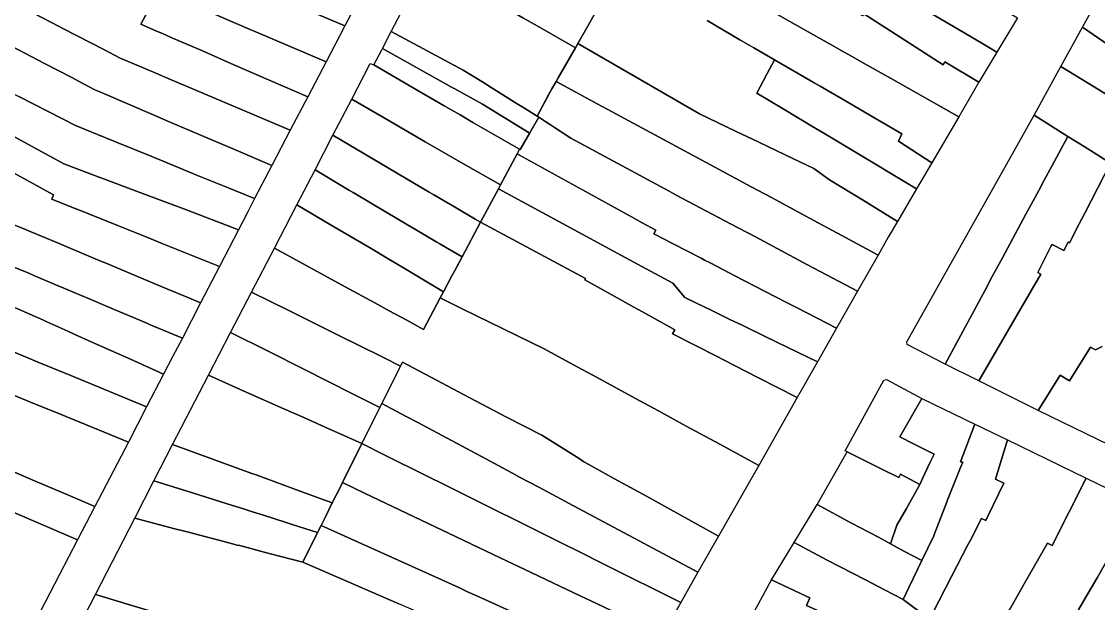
# Model space of a CAD drawing. Header units: metres. Extents: x 3 to 1005126, y 39 to 4383651.
# Drawn here: x 490361 to 490497.1, y 4371413.4 to 4371486.9 of the extents above; entities that cross this region are included whole.
import ezdxf

# ---------------------------------------------------------------- set-up
doc = ezdxf.new("R2010")
doc.units = ezdxf.units.M
doc.header["$MEASUREMENT"] = 0
doc.layers.add('TM_Llucmajor', color=7, linetype='Continuous')

msp = doc.modelspace()

# ---------------------------------------------------------------- linework, layer by layer
at = {"layer": 'TM_Llucmajor', "linetype": 'Continuous', "flags": 128}
for points in [[(490447.77, 4371504.5), (490444.16, 4371506.63), (490445.1, 4371508.28), (490446.08, 4371509.98), (490446.98, 4371511.54), (490447.55, 4371511.2), (490450.68, 4371509.29), (490468.02, 4371498.75), (490469.15, 4371498.06), (490471.02, 4371496.93), (490473.21, 4371495.6), (490473.68, 4371495.31), (490478.1, 4371492.63), (490482.49, 4371489.96), (490486.81, 4371487.33), (490484.22, 4371483.02), (490482.54, 4371484.01), (490479.97, 4371485.52), (490471.3, 4371490.63), (490470.48, 4371491.11), (490466.52, 4371493.45), (490461.66, 4371496.32), (490447.77, 4371504.5)], [(490465.26, 4371488.75), (490464.19, 4371489.37), (490441.72, 4371502.37), (490443.16, 4371504.88), (490444.16, 4371506.63), (490447.77, 4371504.5), (490461.66, 4371496.32), (490466.52, 4371493.45), (490470.48, 4371491.11), (490471.3, 4371490.63), (490479.97, 4371485.52), (490482.54, 4371484.01), (490484.22, 4371483.02), (490481.95, 4371479.23), (490477.63, 4371481.78), (490477.44, 4371481.42), (490469.05, 4371486.8), (490468.93, 4371486.88), (490467.38, 4371487.87), (490467.22, 4371487.62), (490465.88, 4371488.39), (490465.26, 4371488.75)], [(490383.38, 4371494.25), (490380.78, 4371495.37), (490382.21, 4371498), (490383, 4371499.48), (490383.75, 4371500.87), (490385.03, 4371503.22), (490385.39, 4371503.89), (490389.88, 4371501.62), (490393.12, 4371500), (490393.7, 4371499.69), (490395.22, 4371498.93), (490397.28, 4371497.89), (490400.98, 4371496.02), (490405.64, 4371493.68), (490401.81, 4371486.34), (490393.23, 4371490.02), (490392.46, 4371490.35), (490389.48, 4371491.63), (490385.53, 4371493.34), (490383.38, 4371494.25)], [(490422.99, 4371488.12), (490412.21, 4371494.3), (490414.45, 4371498.6), (490423.48, 4371493.64), (490425.25, 4371492.67), (490426.28, 4371492.11), (490428.66, 4371490.8), (490428.76, 4371490.74), (490430.64, 4371489.71), (490431.52, 4371489.23), (490433.55, 4371488.11), (490432.39, 4371486.08), (490431.25, 4371484.09), (490430.94, 4371483.56), (490426.11, 4371486.33), (490424.32, 4371487.36), (490422.99, 4371488.12)], [(490380.1, 4371490.02), (490378.33, 4371490.87), (490380.78, 4371495.37), (490383.38, 4371494.25), (490385.53, 4371493.34), (490389.48, 4371491.63), (490392.46, 4371490.35), (490393.23, 4371490.02), (490401.81, 4371486.34), (490399.44, 4371481.79), (490390.34, 4371485.66), (490389.94, 4371485.84), (490385.91, 4371487.55), (490383.96, 4371488.39), (490382.05, 4371489.19), (490380.1, 4371490.02)], [(490416.78, 4371480.74), (490407.67, 4371485.61), (490412.21, 4371494.3), (490422.99, 4371488.12), (490424.32, 4371487.36), (490426.11, 4371486.33), (490430.94, 4371483.56), (490428.77, 4371479.77), (490428.5, 4371479.3), (490427.96, 4371478.36), (490426.12, 4371474.92), (490424.32, 4371476.04), (490423.58, 4371476.5), (490420.3, 4371478.55), (490419.32, 4371479.16), (490416.78, 4371480.74)], [(490507.02, 4371478.25), (490503.55, 4371480.34), (490503.48, 4371480.38), (490503.27, 4371480.52), (490499.09, 4371483.37), (490495.02, 4371486.15), (490498.09, 4371491.74), (490498.91, 4371493.22), (490511.05, 4371485), (490519.66, 4371479.17), (490520.76, 4371478.42), (490523.84, 4371476.32), (490523.23, 4371475.34), (490520.1, 4371470.38), (490515.69, 4371473.04), (490508.33, 4371477.46), (490507.02, 4371478.25)], [(490378.78, 4371485.35), (490378, 4371485.68), (490376.03, 4371486.54), (490378.33, 4371490.87), (490380.1, 4371490.02), (490382.05, 4371489.19), (490383.96, 4371488.39), (490385.91, 4371487.55), (490389.94, 4371485.84), (490390.34, 4371485.66), (490399.44, 4371481.79), (490397.12, 4371477.35), (490387.8, 4371481.41), (490383.81, 4371483.16), (490381.85, 4371484.01), (490379.94, 4371484.84), (490378.78, 4371485.35)], [(490504.63, 4371473.61), (490501.27, 4371475.68), (490496.53, 4371478.61), (490492.31, 4371481.22), (490495.02, 4371486.15), (490499.09, 4371483.37), (490503.27, 4371480.52), (490503.48, 4371480.38), (490503.55, 4371480.34), (490507.02, 4371478.25), (490508.33, 4371477.46), (490515.69, 4371473.04), (490520.1, 4371470.38), (490517.23, 4371465.82), (490510.23, 4371470.15), (490507.9, 4371471.59), (490505.68, 4371472.96), (490504.63, 4371473.61)], [(490426.28, 4371474.82), (490426.34, 4371474.78), (490425.17, 4371472.8), (490425.12, 4371472.83), (490419.19, 4371476.42), (490415.71, 4371478.36), (490415.55, 4371478.45), (490415.44, 4371478.51), (490415.29, 4371478.6), (490406.55, 4371483.47), (490407.67, 4371485.61), (490416.78, 4371480.74), (490419.32, 4371479.16), (490420.3, 4371478.55), (490423.58, 4371476.5), (490424.32, 4371476.04), (490426.12, 4371474.92), (490426.28, 4371474.82)], [(490425.12, 4371472.83), (490425.17, 4371472.8), (490423.95, 4371470.7), (490423.89, 4371470.74), (490418, 4371474.14), (490416.39, 4371475.08), (490414.38, 4371476.24), (490409.93, 4371478.81), (490405.47, 4371481.39), (490406.47, 4371483.31), (490406.55, 4371483.47), (490415.29, 4371478.6), (490415.44, 4371478.51), (490415.55, 4371478.45), (490415.71, 4371478.36), (490419.19, 4371476.42), (490425.12, 4371472.83)], [(490430.93, 4371477.99), (490428.5, 4371479.3), (490428.77, 4371479.77), (490430.94, 4371483.56), (490431.25, 4371484.09), (490446.65, 4371475.2), (490451.26, 4371473), (490454.05, 4371471.67), (490455.37, 4371471.04), (490458.43, 4371469.58), (490461.1, 4371468.31), (490463.06, 4371466.9), (490467.23, 4371464.34), (490471.65, 4371461.63), (490470.49, 4371459.65), (490469.2, 4371457.38), (490464.63, 4371459.84), (490462.79, 4371460.83), (490462.19, 4371461.16), (490460.09, 4371462.29), (490456.19, 4371464.39), (490455.73, 4371464.63), (490453.17, 4371466.01), (490448.57, 4371468.49), (490438.26, 4371474.04), (490435.58, 4371475.49), (490433.7, 4371476.5), (490430.93, 4371477.99)], [(490457.01, 4371475.96), (490453.86, 4371477.84), (490455.15, 4371480.22), (490456.13, 4371482.04), (490459.3, 4371480.2), (490461.14, 4371479.13), (490461.87, 4371478.7), (490462.88, 4371478.11), (490464.79, 4371477.01), (490468.16, 4371475.05), (490472.22, 4371472.69), (490471.78, 4371471.77), (490475.98, 4371469.03), (490474.06, 4371465.74), (490465.72, 4371470.74), (490462.33, 4371472.77), (490460.84, 4371473.67), (490459.43, 4371474.51), (490457.01, 4371475.96)], [(490411.97, 4371471.7), (490407.5, 4371474.3), (490402.69, 4371477.09), (490405.02, 4371481.58), (490405.47, 4371481.39), (490409.93, 4371478.81), (490414.38, 4371476.24), (490416.39, 4371475.08), (490418, 4371474.14), (490423.89, 4371470.74), (490423.58, 4371470.16), (490421.49, 4371466.24), (490416.71, 4371468.95), (490415.02, 4371469.93), (490413.95, 4371470.55), (490411.97, 4371471.7)], [(490491.12, 4371473.65), (490488.91, 4371475.03), (490492.31, 4371481.22), (490496.53, 4371478.61), (490501.27, 4371475.68), (490504.63, 4371473.61), (490505.68, 4371472.96), (490507.9, 4371471.59), (490510.23, 4371470.15), (490517.23, 4371465.82), (490514.48, 4371461.46), (490512.06, 4371462.64), (490505.29, 4371465.95), (490505.11, 4371466.01), (490501.36, 4371467.25), (490498.56, 4371469), (490495.23, 4371471.08), (490493.17, 4371472.37), (490491.12, 4371473.65)], [(490358.57, 4371473.12), (490354.16, 4371475.53), (490356.34, 4371479.54), (490360.62, 4371477.39), (490367.94, 4371473.68), (490368, 4371473.64), (490371.46, 4371472.24), (490372.84, 4371471.68), (490377.41, 4371469.82), (490381.39, 4371468.19), (490382.39, 4371467.78), (490382.99, 4371467.53), (490386.76, 4371465.99), (490390.41, 4371464.51), (490389.54, 4371462.83), (490388.37, 4371460.56), (490381.46, 4371463.22), (490379.19, 4371464.07), (490375.35, 4371465.51), (490371.44, 4371466.98), (490370.99, 4371467.14), (490366.28, 4371468.91), (490358.57, 4371473.12)], [(490430.35, 4371472.16), (490426.12, 4371474.92), (490427.56, 4371477.62), (490427.96, 4371478.36), (490428.5, 4371479.3), (490430.93, 4371477.99), (490433.7, 4371476.5), (490435.58, 4371475.49), (490438.26, 4371474.04), (490448.57, 4371468.49), (490453.17, 4371466.01), (490455.73, 4371464.63), (490456.19, 4371464.39), (490460.09, 4371462.29), (490462.19, 4371461.16), (490462.79, 4371460.83), (490464.63, 4371459.84), (490469.2, 4371457.38), (490466.6, 4371452.8), (490460.3, 4371456.15), (490453.69, 4371459.66), (490450.57, 4371461.3), (490443.67, 4371464.96), (490442.78, 4371465.43), (490430.35, 4371472.16)], [(490412.48, 4371465.34), (490400.31, 4371472.51), (490402.69, 4371477.09), (490407.5, 4371474.3), (490411.97, 4371471.7), (490413.95, 4371470.55), (490415.02, 4371469.93), (490416.71, 4371468.95), (490421.49, 4371466.24), (490421.22, 4371465.75), (490418.96, 4371461.52), (490418.29, 4371461.92), (490415.67, 4371463.46), (490413.06, 4371465), (490412.48, 4371465.34)], [(490356.62, 4371469.57), (490352.22, 4371471.97), (490353.14, 4371473.68), (490354.16, 4371475.53), (490358.57, 4371473.12), (490366.28, 4371468.91), (490370.99, 4371467.14), (490371.44, 4371466.98), (490375.35, 4371465.51), (490379.19, 4371464.07), (490381.46, 4371463.22), (490388.37, 4371460.56), (490385.97, 4371455.94), (490378.82, 4371458.81), (490376.79, 4371459.62), (490373.22, 4371461.07), (490369.53, 4371462.55), (490369.03, 4371462.74), (490367.38, 4371463.4), (490364.79, 4371464.44), (490364.99, 4371464.97), (490364.53, 4371465.22), (490356.62, 4371469.57)], [(490477.69, 4371443.6), (490472.89, 4371446.07), (490472.82, 4371446.42), (490484.45, 4371467.1), (490488.91, 4371475.03), (490491.12, 4371473.65), (490493.17, 4371472.37), (490491.19, 4371468.7), (490490.15, 4371466.75), (490489.5, 4371465.54), (490489, 4371464.62), (490487.89, 4371462.55), (490484.92, 4371457.03), (490483.64, 4371454.65), (490482.76, 4371453.02), (490477.69, 4371443.6)], [(490426.34, 4371474.78), (490430.35, 4371472.16), (490442.78, 4371465.43), (490443.67, 4371464.96), (490450.57, 4371461.3), (490453.69, 4371459.66), (490460.3, 4371456.15), (490466.6, 4371452.8), (490463.95, 4371448.13), (490458.99, 4371450.69), (490457.72, 4371451.35), (490454.95, 4371452.78), (490451.11, 4371454.76), (490450.46, 4371455.09), (490447.96, 4371456.39), (490447.28, 4371456.74), (490446.83, 4371456.97), (490443.23, 4371458.83), (490440.86, 4371460.05), (490441.11, 4371460.51), (490439.39, 4371461.46), (490438.02, 4371462.22), (490423.79, 4371470.04), (490423.58, 4371470.16), (490423.89, 4371470.74), (490423.95, 4371470.7), (490425.17, 4371472.8), (490426.34, 4371474.78)], [(490409.73, 4371461.21), (490407.03, 4371462.81), (490402.86, 4371465.28), (490402.4, 4371465.55), (490398.04, 4371468.13), (490400.31, 4371472.51), (490412.48, 4371465.34), (490413.06, 4371465), (490415.67, 4371463.46), (490418.29, 4371461.92), (490418.96, 4371461.52), (490416.62, 4371457.14), (490413.73, 4371458.84), (490413.43, 4371459.02), (490410.72, 4371460.62), (490409.73, 4371461.21)], [(490481.92, 4371441.49), (490477.69, 4371443.6), (490482.76, 4371453.02), (490483.64, 4371454.65), (490484.92, 4371457.03), (490487.89, 4371462.55), (490489, 4371464.62), (490489.5, 4371465.54), (490490.15, 4371466.75), (490491.19, 4371468.7), (490493.17, 4371472.37), (490495.23, 4371471.08), (490498.56, 4371469), (490495.32, 4371462.68), (490494.25, 4371460.6), (490494.06, 4371460.23), (490493.39, 4371458.91), (490493.22, 4371459), (490492.69, 4371457.96), (490491.2, 4371458.72), (490491.09, 4371458.52), (490489.64, 4371455.68), (490489.38, 4371455.17), (490489.76, 4371454.97), (490487.24, 4371450.64), (490481.92, 4371441.49)], [(490435.77, 4371457.87), (490430.31, 4371460.83), (490421.22, 4371465.75), (490421.49, 4371466.24), (490423.58, 4371470.16), (490438.02, 4371462.22), (490439.39, 4371461.46), (490441.11, 4371460.51), (490440.86, 4371460.05), (490443.23, 4371458.83), (490446.83, 4371456.97), (490447.28, 4371456.74), (490447.96, 4371456.39), (490450.46, 4371455.09), (490451.11, 4371454.76), (490454.95, 4371452.78), (490457.72, 4371451.35), (490458.99, 4371450.69), (490463.95, 4371448.13), (490461.54, 4371443.88), (490456.5, 4371446.32), (490452.51, 4371448.26), (490452.1, 4371448.46), (490450.38, 4371449.29), (490448.1, 4371450.4), (490447.39, 4371450.74), (490444.78, 4371452.01), (490443.26, 4371453.81), (490438.8, 4371456.23), (490435.77, 4371457.87)], [(490407.35, 4371456.86), (490405.12, 4371458.19), (490400.1, 4371461.17), (490395.76, 4371463.74), (490398.04, 4371468.13), (490402.4, 4371465.55), (490402.86, 4371465.28), (490407.03, 4371462.81), (490409.73, 4371461.21), (490410.72, 4371460.62), (490413.43, 4371459.02), (490413.73, 4371458.84), (490416.62, 4371457.14), (490415.65, 4371455.32), (490415.51, 4371455.06), (490415.35, 4371454.75), (490414.28, 4371452.74), (490412.18, 4371453.99), (490409.44, 4371455.62), (490408.3, 4371456.3), (490407.35, 4371456.86)], [(490432.21, 4371454.4), (490428.79, 4371456.25), (490418.96, 4371461.52), (490421.22, 4371465.75), (490430.31, 4371460.83), (490435.77, 4371457.87), (490438.8, 4371456.23), (490443.26, 4371453.81), (490444.78, 4371452.01), (490447.39, 4371450.74), (490448.1, 4371450.4), (490450.38, 4371449.29), (490452.1, 4371448.46), (490452.51, 4371448.26), (490456.5, 4371446.32), (490461.54, 4371443.88), (490458.98, 4371439.38), (490454, 4371441.92), (490449.66, 4371444.14), (490448.86, 4371444.55), (490443.22, 4371447.42), (490443.51, 4371447.94), (490442.82, 4371448.32), (490439.44, 4371450.19), (490438.32, 4371450.81), (490435.55, 4371452.34), (490432.12, 4371454.24), (490432.21, 4371454.4)], [(490405.6, 4371451.33), (490401.83, 4371453.38), (490392.91, 4371458.24), (490395.76, 4371463.74), (490400.1, 4371461.17), (490405.12, 4371458.19), (490407.35, 4371456.86), (490408.3, 4371456.3), (490409.44, 4371455.62), (490412.18, 4371453.99), (490414.28, 4371452.74), (490413.86, 4371451.95), (490411.75, 4371447.99), (490409.64, 4371449.14), (490407.42, 4371450.34), (490405.6, 4371451.33)], [(490416.55, 4371450.63), (490413.86, 4371451.95), (490414.28, 4371452.74), (490415.35, 4371454.75), (490415.51, 4371455.06), (490415.65, 4371455.32), (490416.62, 4371457.14), (490418.96, 4371461.52), (490428.79, 4371456.25), (490432.21, 4371454.4), (490432.12, 4371454.24), (490435.55, 4371452.34), (490438.32, 4371450.81), (490439.44, 4371450.19), (490442.82, 4371448.32), (490443.51, 4371447.94), (490443.22, 4371447.42), (490448.86, 4371444.55), (490449.66, 4371444.14), (490454, 4371441.92), (490458.98, 4371439.38), (490454.11, 4371430.8), (490449.19, 4371433.47), (490444.94, 4371435.77), (490441.44, 4371437.68), (490440.82, 4371438.01), (490438.56, 4371439.24), (490433.6, 4371441.93), (490430.63, 4371443.54), (490427.01, 4371445.51), (490416.55, 4371450.63)], [(490402.07, 4371446.72), (490399.21, 4371448.14), (490394.83, 4371450.31), (490390.03, 4371452.7), (490392.91, 4371458.24), (490401.83, 4371453.38), (490405.6, 4371451.33), (490407.42, 4371450.34), (490409.64, 4371449.14), (490411.75, 4371447.99), (490413.86, 4371451.95), (490416.55, 4371450.63), (490427.01, 4371445.51), (490430.63, 4371443.54), (490433.6, 4371441.93), (490438.56, 4371439.24), (490440.82, 4371438.01), (490441.44, 4371437.68), (490444.94, 4371435.77), (490449.19, 4371433.47), (490454.11, 4371430.8), (490449.04, 4371421.87), (490439.93, 4371426.89), (490435.91, 4371429.11), (490433.34, 4371430.52), (490432.18, 4371431.16), (490432.03, 4371431.26), (490431.41, 4371431.65), (490426.72, 4371434.61), (490422.24, 4371436.89), (490418.34, 4371438.96), (490409.1, 4371443.85), (490408.85, 4371443.35), (490406.71, 4371444.42), (490403.46, 4371446.03), (490402.87, 4371446.32), (490402.07, 4371446.72)], [(490357.79, 4371446), (490354.64, 4371447.28), (490357.13, 4371452.07), (490357.53, 4371451.89), (490360.26, 4371450.68), (490363.71, 4371449.14), (490364.14, 4371448.94), (490366.78, 4371447.76), (490367.69, 4371447.35), (490369.75, 4371446.43), (490374.7, 4371444.22), (490378.91, 4371442.34), (490376.76, 4371438.19), (490367.16, 4371442.15), (490364.5, 4371443.26), (490364.28, 4371443.34), (490362.94, 4371443.89), (490361.73, 4371444.39), (490359.79, 4371445.18), (490357.79, 4371446)], [(490396.62, 4371442.95), (490392.11, 4371445.22), (490387.38, 4371447.6), (490390.03, 4371452.7), (490394.83, 4371450.31), (490399.21, 4371448.14), (490402.07, 4371446.72), (490402.87, 4371446.32), (490403.46, 4371446.03), (490406.71, 4371444.42), (490408.85, 4371443.35), (490407.48, 4371440.62), (490406.49, 4371438.63), (490406.23, 4371438.11), (490402.78, 4371439.85), (490396.62, 4371442.95)], [(490357.88, 4371440.52), (490352.31, 4371442.82), (490354.64, 4371447.28), (490357.79, 4371446), (490359.79, 4371445.18), (490361.73, 4371444.39), (490362.94, 4371443.89), (490364.28, 4371443.34), (490364.5, 4371443.26), (490367.16, 4371442.15), (490376.76, 4371438.19), (490374.46, 4371433.75), (490365.25, 4371437.51), (490362.37, 4371438.68), (490361.59, 4371439), (490357.88, 4371440.52)], [(490394.12, 4371437.94), (490389.35, 4371440.06), (490384.57, 4371442.18), (490387.38, 4371447.6), (490392.11, 4371445.22), (490396.62, 4371442.95), (490402.78, 4371439.85), (490406.23, 4371438.11), (490403.96, 4371433.55), (490399.32, 4371435.63), (490396.61, 4371436.83), (490394.12, 4371437.94)], [(490409.56, 4371436.99), (490406.49, 4371438.63), (490407.48, 4371440.62), (490408.85, 4371443.35), (490409.1, 4371443.85), (490418.34, 4371438.96), (490422.24, 4371436.89), (490426.72, 4371434.61), (490431.41, 4371431.65), (490432.03, 4371431.26), (490432.18, 4371431.16), (490433.34, 4371430.52), (490435.91, 4371429.11), (490439.93, 4371426.89), (490449.04, 4371421.87), (490446.44, 4371417.29), (490433.33, 4371424.29), (490430.71, 4371425.69), (490429.61, 4371426.29), (490428.7, 4371426.77), (490427.98, 4371427.15), (490426.31, 4371428.04), (490423.9, 4371429.33), (490422.91, 4371429.86), (490419.61, 4371431.62), (490411.04, 4371436.2), (490409.56, 4371436.99)], [(490350.79, 4371433.86), (490348.22, 4371434.95), (490351.13, 4371440.53), (490352.31, 4371442.82), (490357.88, 4371440.52), (490361.59, 4371439), (490362.37, 4371438.68), (490365.25, 4371437.51), (490374.46, 4371433.75), (490370.23, 4371425.61), (490366.59, 4371427.16), (490362.87, 4371428.74), (490358.08, 4371430.77), (490356.63, 4371431.39), (490355.76, 4371431.75), (490350.79, 4371433.86)], [(490390.05, 4371429.78), (490384.88, 4371431.68), (490380.04, 4371433.45), (490384.57, 4371442.18), (490389.35, 4371440.06), (490394.12, 4371437.94), (490396.61, 4371436.83), (490399.32, 4371435.63), (490403.96, 4371433.55), (490401.5, 4371428.62), (490401.2, 4371428.02), (490400.22, 4371426.06), (490396.85, 4371427.29), (490395.37, 4371427.84), (490393.09, 4371428.67), (490392.74, 4371428.8), (490390.59, 4371429.59), (490390.05, 4371429.78)], [(490465.31, 4371432.53), (490465.06, 4371432.65), (490468.72, 4371439.34), (490469.94, 4371441.57), (490470.25, 4371441.64), (490474.71, 4371439.24), (490473.43, 4371436.98), (490471.97, 4371434.39), (490473.78, 4371433.47), (490476.28, 4371432.21), (490475.8, 4371431.2), (490475.13, 4371429.79), (490474.47, 4371428.39), (490472.03, 4371429.69), (490471.84, 4371429.27), (490469.69, 4371430.34), (490465.31, 4371432.53)], [(490406.93, 4371432.07), (490403.96, 4371433.55), (490406.23, 4371438.11), (490406.49, 4371438.63), (490409.56, 4371436.99), (490411.04, 4371436.2), (490419.61, 4371431.62), (490422.91, 4371429.86), (490423.9, 4371429.33), (490426.31, 4371428.04), (490427.98, 4371427.15), (490428.7, 4371426.77), (490429.61, 4371426.29), (490430.71, 4371425.69), (490433.33, 4371424.29), (490446.44, 4371417.29), (490444.28, 4371413.48), (490434.61, 4371418.29), (490431.2, 4371419.99), (490429.49, 4371420.84), (490428.38, 4371421.39), (490425.68, 4371422.74), (490423.59, 4371423.78), (490420.77, 4371425.18), (490414.69, 4371428.21), (490411.95, 4371429.57), (490406.93, 4371432.07)], [(490472.56, 4371419.94), (490470.78, 4371420.89), (490471.59, 4371423.26), (490472.78, 4371425.37), (490474.47, 4371428.39), (490475.13, 4371429.79), (490475.8, 4371431.2), (490476.28, 4371432.21), (490473.78, 4371433.47), (490471.97, 4371434.39), (490473.43, 4371436.98), (490474.71, 4371439.24), (490481.44, 4371436), (490479.63, 4371431.26), (490479.9, 4371431.2), (490479.63, 4371430.52), (490477.94, 4371426.33), (490477.83, 4371426.05), (490476.92, 4371423.66), (490476.47, 4371422.5), (490476.24, 4371421.89), (490474.72, 4371418.78), (490472.56, 4371419.94)], [(490475.72, 4371411.37), (490472.38, 4371413.86), (490473.14, 4371415.47), (490474.72, 4371418.78), (490476.24, 4371421.89), (490476.47, 4371422.5), (490476.92, 4371423.66), (490477.83, 4371426.05), (490477.94, 4371426.33), (490479.63, 4371430.52), (490479.9, 4371431.2), (490479.63, 4371431.26), (490481.44, 4371436), (490485.55, 4371434.02), (490484.03, 4371429.07), (490485.1, 4371428.57), (490483.12, 4371424.47), (490482.8, 4371423.83), (490482.28, 4371424.07), (490480.87, 4371421.34), (490480.56, 4371420.76), (490478.5, 4371416.77), (490476.16, 4371412.25), (490475.72, 4371411.37)], [(490347.94, 4371430.01), (490346.06, 4371430.82), (490347.49, 4371433.54), (490348.22, 4371434.95), (490350.79, 4371433.86), (490355.76, 4371431.75), (490356.63, 4371431.39), (490358.08, 4371430.77), (490362.87, 4371428.74), (490366.59, 4371427.16), (490370.23, 4371425.61), (490368.04, 4371421.41), (490363.23, 4371423.47), (490358.64, 4371425.43), (490354.8, 4371427.07), (490354.23, 4371427.32), (490352.85, 4371427.91), (490351.3, 4371428.57), (490347.94, 4371430.01)], [(490389.4, 4371425.17), (490389.01, 4371425.29), (490386.92, 4371425.95), (490382.55, 4371427.32), (490377.68, 4371428.85), (490380.04, 4371433.45), (490384.88, 4371431.68), (490390.05, 4371429.78), (490390.59, 4371429.59), (490392.74, 4371428.8), (490393.09, 4371428.67), (490395.37, 4371427.84), (490396.85, 4371427.29), (490400.22, 4371426.06), (490399.31, 4371424.22), (490398.8, 4371423.21), (490398.37, 4371422.34), (490395.16, 4371423.35), (490394.41, 4371423.59), (490391.53, 4371424.49), (490390.12, 4371424.94), (490389.4, 4371425.17)], [(490404.31, 4371427.28), (490401.5, 4371428.62), (490403.96, 4371433.55), (490406.93, 4371432.07), (490411.95, 4371429.57), (490414.69, 4371428.21), (490420.77, 4371425.18), (490423.59, 4371423.78), (490425.68, 4371422.74), (490428.38, 4371421.39), (490429.49, 4371420.84), (490431.2, 4371419.99), (490434.61, 4371418.29), (490444.28, 4371413.48), (490441.95, 4371409.38), (490432.89, 4371413.69), (490432.37, 4371413.93), (490429.06, 4371415.51), (490427.21, 4371416.39), (490425.35, 4371417.27), (490421.44, 4371419.13), (490415.86, 4371421.79), (490404.31, 4371427.28)], [(490469.24, 4371421.71), (490465.85, 4371423.52), (490461.49, 4371425.84), (490465.31, 4371432.53), (490469.69, 4371430.34), (490471.84, 4371429.27), (490472.03, 4371429.69), (490474.47, 4371428.39), (490472.78, 4371425.37), (490471.59, 4371423.26), (490470.78, 4371420.89), (490469.24, 4371421.71)], [(490343.76, 4371426.39), (490346.06, 4371430.82), (490347.94, 4371430.01), (490351.3, 4371428.57), (490352.85, 4371427.91), (490354.23, 4371427.32), (490354.8, 4371427.07), (490358.64, 4371425.43), (490363.23, 4371423.47), (490368.04, 4371421.41), (490365.75, 4371417), (490360.64, 4371407.16), (490351.75, 4371411.14), (490347.55, 4371413.02), (490345.96, 4371413.73), (490343.23, 4371414.95), (490338.83, 4371416.93), (490340.62, 4371420.35), (490343.5, 4371425.89), (490343.76, 4371426.39)], [(490386.53, 4371421.18), (490385.73, 4371421.39), (490381.89, 4371422.39), (490380.16, 4371422.84), (490375.25, 4371424.13), (490377.68, 4371428.85), (490382.55, 4371427.32), (490386.92, 4371425.95), (490389.01, 4371425.29), (490389.4, 4371425.17), (490390.12, 4371424.94), (490391.53, 4371424.49), (490394.41, 4371423.59), (490395.16, 4371423.35), (490398.37, 4371422.34), (490396.49, 4371418.57), (490393.74, 4371419.29), (490392.09, 4371419.72), (490388.52, 4371420.66), (490388.21, 4371420.74), (490387.61, 4371420.89), (490386.53, 4371421.18)], [(490401.74, 4371421.88), (490398.8, 4371423.21), (490399.31, 4371424.22), (490400.22, 4371426.06), (490401.2, 4371428.02), (490401.5, 4371428.62), (490404.31, 4371427.28), (490415.86, 4371421.79), (490421.44, 4371419.13), (490425.35, 4371417.27), (490427.21, 4371416.39), (490429.06, 4371415.51), (490432.37, 4371413.93), (490432.89, 4371413.69), (490441.95, 4371409.38), (490439.36, 4371404.89), (490430.35, 4371408.96), (490426.82, 4371410.55), (490422.75, 4371412.39), (490418.56, 4371414.29), (490417.33, 4371414.84), (490416.2, 4371415.35), (490401.74, 4371421.88)], [(490483.09, 4371398.45), (490479.01, 4371400.6), (490481.85, 4371405.59), (490483.64, 4371408.75), (490485.81, 4371412.55), (490486.71, 4371414.11), (490487.85, 4371416.12), (490490.6, 4371420.96), (490491.22, 4371420.68), (490495.49, 4371429.19), (490502.19, 4371425.94), (490496.87, 4371416.61), (490495.05, 4371413.43), (490494.59, 4371412.64), (490492.5, 4371408.96), (490491.28, 4371406.83), (490490.44, 4371405.33), (490487.05, 4371399.39), (490486.82, 4371398.98), (490485.72, 4371397.07), (490484.09, 4371397.93), (490483.69, 4371398.14), (490483.09, 4371398.45)], [(490470.1, 4371415.03), (490467.63, 4371416.32), (490462.76, 4371418.82), (490458.6, 4371421.07), (490461.49, 4371425.84), (490465.85, 4371423.52), (490469.24, 4371421.71), (490470.78, 4371420.89), (490472.56, 4371419.94), (490474.72, 4371418.78), (490473.14, 4371415.47), (490472.38, 4371413.86), (490470.1, 4371415.03)], [(490487.13, 4371396.32), (490485.72, 4371397.07), (490486.82, 4371398.98), (490487.05, 4371399.39), (490490.44, 4371405.33), (490491.28, 4371406.83), (490492.5, 4371408.96), (490494.59, 4371412.64), (490495.05, 4371413.43), (490496.87, 4371416.61), (490502.19, 4371425.94), (490506.25, 4371423.97), (490503.34, 4371418.98), (490500.78, 4371414.6), (490498.88, 4371411.36), (490498.1, 4371410.01), (490496.35, 4371407.02), (490495.33, 4371405.28), (490493.91, 4371402.85), (490493.23, 4371401.69), (490489.39, 4371395.12), (490488.37, 4371395.68), (490487.87, 4371395.93), (490487.13, 4371396.32)], [(490408.62, 4371413.3), (490396.49, 4371418.57), (490398.37, 4371422.34), (490398.8, 4371423.21), (490401.74, 4371421.88), (490416.2, 4371415.35), (490417.33, 4371414.84), (490418.56, 4371414.29), (490422.75, 4371412.39), (490426.82, 4371410.55), (490430.35, 4371408.96), (490439.36, 4371404.89), (490437.08, 4371400.94), (490428.2, 4371404.79), (490424.68, 4371406.32), (490420.49, 4371408.14), (490417.19, 4371409.58), (490416.08, 4371410.06), (490413.29, 4371411.27), (490408.62, 4371413.3)], [(490467.82, 4371409.65), (490460.15, 4371413.09), (490460.59, 4371414.07), (490460.12, 4371414.28), (490455.73, 4371416.33), (490458.6, 4371421.07), (490462.76, 4371418.82), (490467.63, 4371416.32), (490470.1, 4371415.03), (490472.38, 4371413.86), (490475.72, 4371411.37), (490474.44, 4371408.87), (490473.51, 4371407.1), (490471.08, 4371408.19), (490469.94, 4371408.71), (490467.82, 4371409.65)], [(490463.53, 4371404.73), (490456.34, 4371407.45), (490451.94, 4371409.34), (490455.73, 4371416.33), (490460.12, 4371414.28), (490460.59, 4371414.07), (490460.15, 4371413.09), (490467.82, 4371409.65), (490469.94, 4371408.71), (490471.08, 4371408.19), (490473.51, 4371407.1), (490472.4, 4371404.95), (490472.05, 4371404.28), (490470.85, 4371401.95), (490468.53, 4371402.83), (490465.19, 4371404.1), (490463.53, 4371404.73)], [(490370.45, 4371392.68), (490360.53, 4371395.47), (490364.54, 4371403.27), (490367.58, 4371409.2), (490370.31, 4371414.5), (490380.09, 4371411.52), (490379.46, 4371410.28), (490377.68, 4371406.81), (490376.61, 4371404.72), (490376.18, 4371403.88), (490374.34, 4371400.29), (490370.45, 4371392.68)]]:
    msp.add_lwpolyline(points, close=True, dxfattribs=at)
for points in [[(490378.33, 4371490.87), (490376.03, 4371486.54), (490378, 4371485.68), (490378.78, 4371485.35), (490379.94, 4371484.84), (490381.85, 4371484.01), (490383.81, 4371483.16), (490387.8, 4371481.41), (490397.12, 4371477.35), (490394.91, 4371473.14), (490390.22, 4371475.12), (490381.69, 4371478.74), (490379.47, 4371479.69), (490377.94, 4371480.34), (490376.25, 4371481.07), (490373.4, 4371482.27), (490371.33, 4371483.34), (490366.15, 4371486.02), (490365.72, 4371486.25), (490365.72, 4371486.25), (490361.26, 4371488.55)], [(490361.26, 4371488.55), (490365.72, 4371486.25), (490366.15, 4371486.02), (490371.33, 4371483.34), (490373.4, 4371482.27), (490376.25, 4371481.07), (490377.94, 4371480.34), (490379.47, 4371479.69), (490381.69, 4371478.74), (490390.22, 4371475.12), (490394.91, 4371473.14), (490392.59, 4371468.68), (490388.08, 4371470.61), (490383.71, 4371472.48), (490379.54, 4371474.26), (490377.51, 4371475.13), (490371.42, 4371477.75), (490370.63, 4371478.08), (490370.21, 4371478.26), (490368.16, 4371479.33), (490367.37, 4371479.75), (490363.87, 4371481.59), (490363.06, 4371482.02), (490363.06, 4371482.02), (490358.89, 4371484.21)], [(490447.58, 4371487.01), (490451.75, 4371484.58), (490453.51, 4371483.56), (490456.13, 4371482.04), (490455.15, 4371480.22), (490453.86, 4371477.84), (490457.01, 4371475.96), (490459.43, 4371474.51), (490460.84, 4371473.67), (490462.33, 4371472.77), (490465.72, 4371470.74), (490474.06, 4371465.74), (490471.65, 4371461.63), (490467.23, 4371464.34), (490463.06, 4371466.9), (490461.1, 4371468.31), (490458.43, 4371469.58), (490455.37, 4371471.04), (490454.05, 4371471.67), (490451.26, 4371473), (490446.65, 4371475.2), (490446.65, 4371475.2), (490431.25, 4371484.09), (490432.39, 4371486.08), (490433.55, 4371488.11)], [(490455.92, 4371488.09), (490458.06, 4371486.88), (490462.38, 4371484.44), (490463.72, 4371483.69), (490464.84, 4371483.05), (490465.47, 4371482.7), (490466.34, 4371482.21), (490467.45, 4371481.58), (490470.78, 4371479.71), (490479.39, 4371474.85), (490475.98, 4371469.03), (490471.78, 4371471.77), (490472.22, 4371472.69), (490468.16, 4371475.05), (490464.79, 4371477.01), (490462.88, 4371478.11), (490461.87, 4371478.7), (490461.14, 4371479.13), (490459.3, 4371480.2), (490456.13, 4371482.04), (490453.51, 4371483.56), (490451.75, 4371484.58), (490447.58, 4371487.01)], [(490467.38, 4371487.87), (490468.93, 4371486.88), (490469.05, 4371486.8), (490477.44, 4371481.42), (490477.63, 4371481.78), (490481.95, 4371479.23), (490479.39, 4371474.85), (490470.78, 4371479.71), (490467.45, 4371481.58), (490466.34, 4371482.21), (490465.47, 4371482.7), (490464.84, 4371483.05), (490463.72, 4371483.69), (490462.38, 4371484.44), (490458.06, 4371486.88), (490455.92, 4371488.09)], [(490358.89, 4371484.21), (490363.06, 4371482.02), (490363.87, 4371481.59), (490367.37, 4371479.75), (490368.16, 4371479.33), (490370.21, 4371478.26), (490370.63, 4371478.08), (490371.42, 4371477.75), (490377.51, 4371475.13), (490379.54, 4371474.26), (490383.71, 4371472.48), (490388.08, 4371470.61), (490392.59, 4371468.68), (490390.41, 4371464.51), (490386.76, 4371465.99), (490382.99, 4371467.53), (490382.39, 4371467.78), (490381.39, 4371468.19), (490377.41, 4371469.82), (490372.84, 4371471.68), (490371.46, 4371472.24), (490368, 4371473.64), (490367.94, 4371473.68), (490360.62, 4371477.39)], [(490356.62, 4371469.57), (490364.53, 4371465.22), (490364.99, 4371464.97), (490364.79, 4371464.44), (490367.38, 4371463.4), (490369.03, 4371462.74), (490369.53, 4371462.55), (490373.22, 4371461.07), (490376.79, 4371459.62), (490378.82, 4371458.81), (490385.97, 4371455.94), (490383.57, 4371451.33), (490381.87, 4371452.05), (490379.33, 4371453.11), (490374.81, 4371455), (490371.73, 4371456.29), (490371.07, 4371456.57), (490367.17, 4371458.21), (490365.71, 4371458.82), (490363.46, 4371459.76), (490362.03, 4371460.36), (490361.15, 4371460.72), (490357.84, 4371462.05)], [(490497.54, 4371445.82), (490496.67, 4371445.4), (490496.05, 4371445.75), (490493.41, 4371441.48), (490492.21, 4371442.22), (490489.45, 4371437.73), (490489.45, 4371437.73), (490481.92, 4371441.49), (490487.24, 4371450.64), (490489.76, 4371454.97), (490489.38, 4371455.17), (490489.64, 4371455.68), (490491.09, 4371458.52), (490491.2, 4371458.72), (490492.69, 4371457.96), (490493.22, 4371459), (490493.39, 4371458.91), (490494.06, 4371460.23), (490494.25, 4371460.6), (490495.32, 4371462.68), (490498.56, 4371469)], [(490357.84, 4371462.05), (490361.15, 4371460.72), (490362.03, 4371460.36), (490363.46, 4371459.76), (490365.71, 4371458.82), (490367.17, 4371458.21), (490371.07, 4371456.57), (490371.73, 4371456.29), (490374.81, 4371455), (490379.33, 4371453.11), (490381.87, 4371452.05), (490383.57, 4371451.33), (490381.28, 4371446.89), (490377.14, 4371448.62), (490376.78, 4371448.78), (490371.78, 4371450.89), (490369.63, 4371451.79), (490368.42, 4371452.3), (490366.82, 4371452.98), (490365.08, 4371453.71), (490362.5, 4371454.79), (490361.87, 4371455.07), (490359.69, 4371455.98)], [(490359.69, 4371455.98), (490361.87, 4371455.07), (490362.5, 4371454.79), (490365.08, 4371453.71), (490366.82, 4371452.98), (490368.42, 4371452.3), (490369.63, 4371451.79), (490371.78, 4371450.89), (490376.78, 4371448.78), (490377.14, 4371448.62), (490381.28, 4371446.89), (490380.04, 4371444.51), (490378.91, 4371442.34), (490374.7, 4371444.22), (490369.75, 4371446.43), (490367.69, 4371447.35), (490366.78, 4371447.76), (490364.14, 4371448.94), (490363.71, 4371449.14), (490360.26, 4371450.68)], [(490501.49, 4371431.9), (490489.45, 4371437.73), (490492.21, 4371442.22), (490493.41, 4371441.48), (490496.05, 4371445.75), (490496.67, 4371445.4), (490497.54, 4371445.82)], [(490476.16, 4371412.25), (490478.5, 4371416.77), (490480.56, 4371420.76), (490480.87, 4371421.34), (490482.28, 4371424.07), (490482.8, 4371423.83), (490483.12, 4371424.47), (490485.1, 4371428.57), (490484.03, 4371429.07), (490485.55, 4371434.02), (490495.49, 4371429.19), (490491.22, 4371420.68), (490490.6, 4371420.96), (490487.85, 4371416.12), (490486.71, 4371414.11), (490485.81, 4371412.55)], [(490380.09, 4371411.52), (490370.31, 4371414.5), (490375.25, 4371424.13), (490380.16, 4371422.84), (490381.89, 4371422.39), (490385.73, 4371421.39), (490386.53, 4371421.18), (490387.61, 4371420.89), (490388.21, 4371420.74), (490388.52, 4371420.66), (490392.09, 4371419.72), (490393.74, 4371419.29), (490396.49, 4371418.57), (490408.62, 4371413.3)]]:
    msp.add_lwpolyline(points, dxfattribs=at)

doc.saveas('drawing.dxf')
